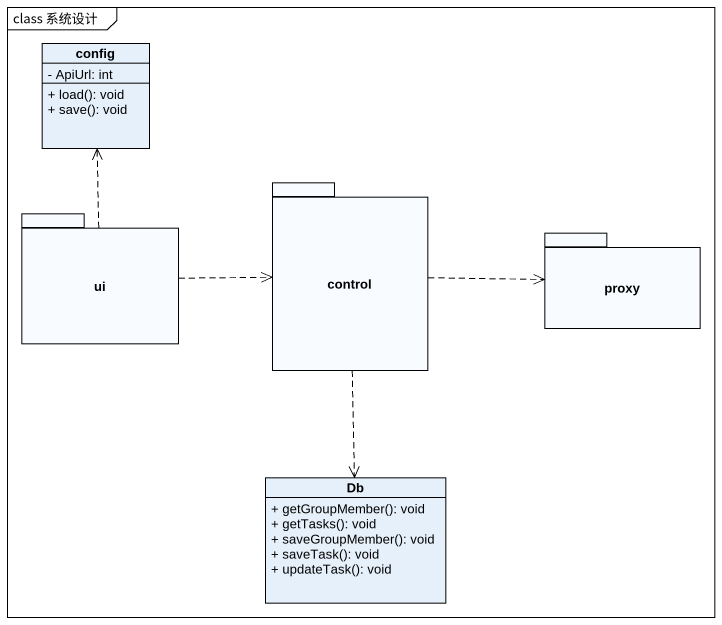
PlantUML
@startuml
mainframe class 系统设计
hide circle
hide empty members
skinparam classAttributeIconSize 0
class config {
  - ApiUrl: int
  + load(): void
  + save(): void
}
package "control" as control_ {
}
package ui {
}
package proxy {
}
class Db {
  + getGroupMember(): void
  + getTasks(): void
  + saveGroupMember(): void
  + saveTask(): void
  + updateTask(): void
}
control_ .right.> proxy
control_ ..> Db
ui .up.> config
ui .right.> control_
@enduml
